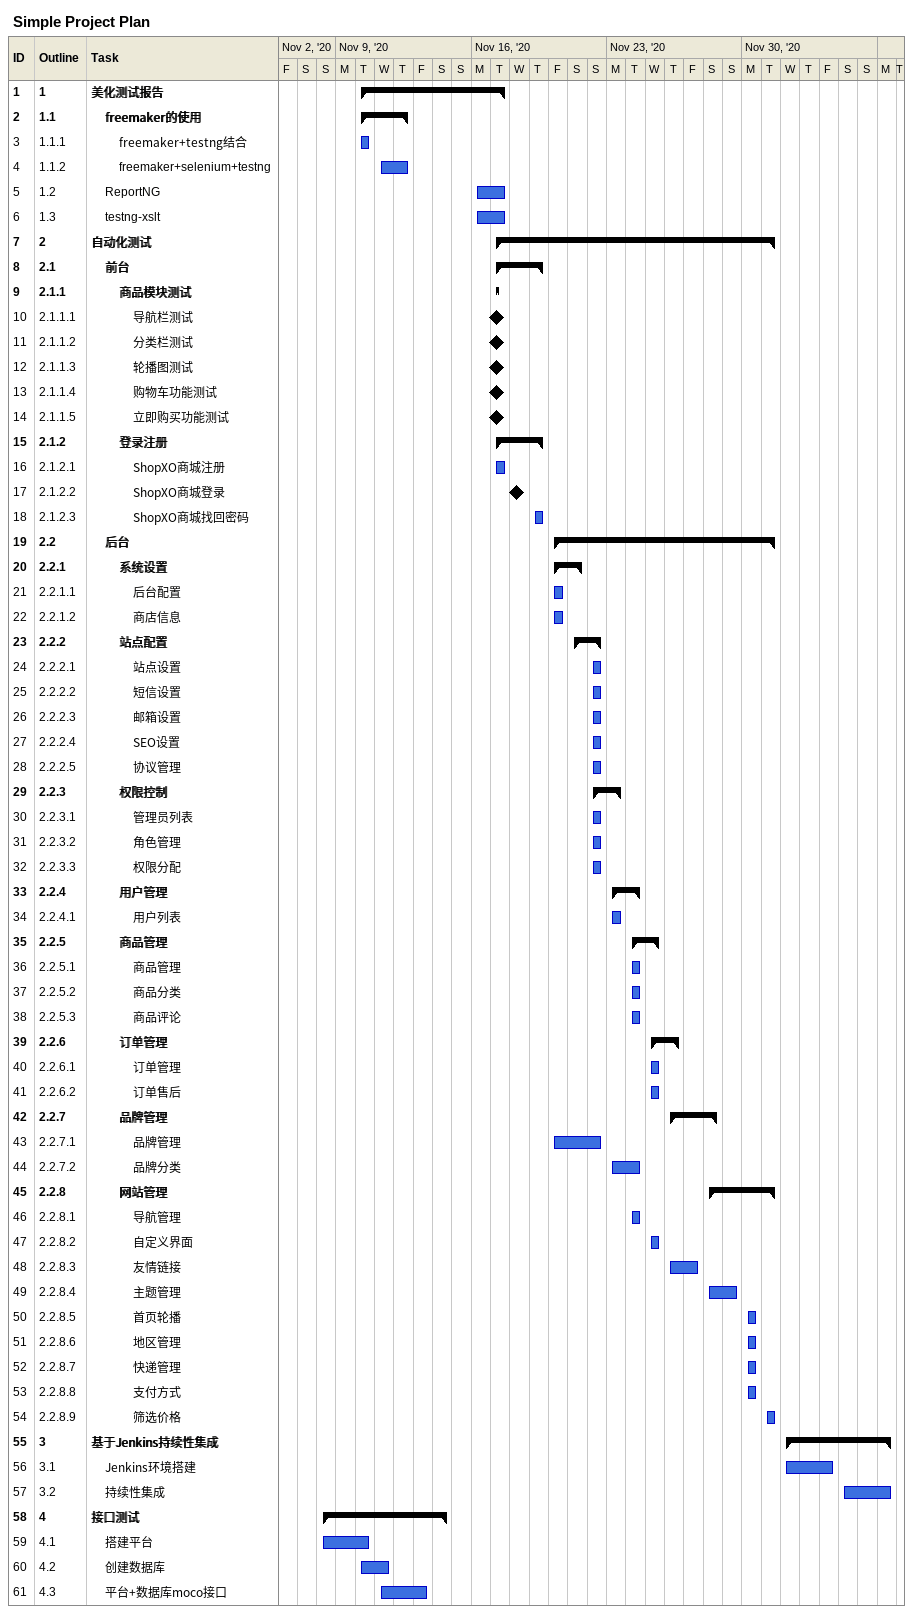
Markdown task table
Simple Project Plan

| ID | WBS | Task | Start | Finish |
|---|---|---|---|---|
| 1 | 1 | **美化测试报告** | 2020-11-10 | 2020-11-17 |
| 2 | 1.1 | **freemaker的使用** | 2020-11-10 | 2020-11-12 |
| 3 | 1.1.1 | freemaker+testng结合 | 2020-11-10 | 2020-11-10 |
| 4 | 1.1.2 | freemaker+selenium+testng | 2020-11-11 | 2020-11-12 |
| 5 | 1.2 | ReportNG | 2020-11-16 | 2020-11-17 |
| 6 | 1.3 | testng-xslt | 2020-11-16 | 2020-11-17 |
| 7 | 2 | **自动化测试** | 2020-11-17 | 2020-12-01 |
| 8 | 2.1 | **前台** | 2020-11-17 | 2020-11-19 |
| 9 | 2.1.1 | **商品模块测试** | 2020-11-17 | 2020-11-17 |
| 10 | 2.1.1.1 | 导航栏测试 (milestone) | 2020-11-17 | 2020-11-17 |
| 11 | 2.1.1.2 | 分类栏测试 (milestone) | 2020-11-17 | 2020-11-17 |
| 12 | 2.1.1.3 | 轮播图测试 (milestone) | 2020-11-17 | 2020-11-17 |
| 13 | 2.1.1.4 | 购物车功能测试 (milestone) | 2020-11-17 | 2020-11-17 |
| 14 | 2.1.1.5 | 立即购买功能测试 (milestone) | 2020-11-17 | 2020-11-17 |
| 15 | 2.1.2 | **登录注册** | 2020-11-17 | 2020-11-19 |
| 16 | 2.1.2.1 | ShopXO商城注册 | 2020-11-17 | 2020-11-17 |
| 17 | 2.1.2.2 | ShopXO商城登录 (milestone) | 2020-11-18 | 2020-11-18 |
| 18 | 2.1.2.3 | ShopXO商城找回密码 | 2020-11-19 | 2020-11-19 |
| 19 | 2.2 | **后台** | 2020-11-20 | 2020-12-01 |
| 20 | 2.2.1 | **系统设置** | 2020-11-20 | 2020-11-21 |
| 21 | 2.2.1.1 | 后台配置 | 2020-11-20 | 2020-11-20 |
| 22 | 2.2.1.2 | 商店信息 | 2020-11-20 | 2020-11-20 |
| 23 | 2.2.2 | **站点配置** | 2020-11-21 | 2020-11-22 |
| 24 | 2.2.2.1 | 站点设置 | 2020-11-22 | 2020-11-22 |
| 25 | 2.2.2.2 | 短信设置 | 2020-11-22 | 2020-11-22 |
| 26 | 2.2.2.3 | 邮箱设置 | 2020-11-22 | 2020-11-22 |
| 27 | 2.2.2.4 | SEO设置 | 2020-11-22 | 2020-11-22 |
| 28 | 2.2.2.5 | 协议管理 | 2020-11-22 | 2020-11-22 |
| 29 | 2.2.3 | **权限控制** | 2020-11-22 | 2020-11-23 |
| 30 | 2.2.3.1 | 管理员列表 | 2020-11-22 | 2020-11-22 |
| 31 | 2.2.3.2 | 角色管理 | 2020-11-22 | 2020-11-22 |
| 32 | 2.2.3.3 | 权限分配 | 2020-11-22 | 2020-11-22 |
| 33 | 2.2.4 | **用户管理** | 2020-11-23 | 2020-11-24 |
| 34 | 2.2.4.1 | 用户列表 | 2020-11-23 | 2020-11-23 |
| 35 | 2.2.5 | **商品管理** | 2020-11-24 | 2020-11-25 |
| 36 | 2.2.5.1 | 商品管理 | 2020-11-24 | 2020-11-24 |
| 37 | 2.2.5.2 | 商品分类 | 2020-11-24 | 2020-11-24 |
| 38 | 2.2.5.3 | 商品评论 | 2020-11-24 | 2020-11-24 |
| 39 | 2.2.6 | **订单管理** | 2020-11-25 | 2020-11-26 |
| 40 | 2.2.6.1 | 订单管理 | 2020-11-25 | 2020-11-25 |
| 41 | 2.2.6.2 | 订单售后 | 2020-11-25 | 2020-11-25 |
| 42 | 2.2.7 | **品牌管理** | 2020-11-26 | 2020-11-28 |
| 43 | 2.2.7.1 | 品牌管理 | 2020-11-20 | 2020-11-22 |
| 44 | 2.2.7.2 | 品牌分类 | 2020-11-23 | 2020-11-24 |
| 45 | 2.2.8 | **网站管理** | 2020-11-28 | 2020-12-01 |
| 46 | 2.2.8.1 | 导航管理 | 2020-11-24 | 2020-11-24 |
| 47 | 2.2.8.2 | 自定义界面 | 2020-11-25 | 2020-11-25 |
| 48 | 2.2.8.3 | 友情链接 | 2020-11-26 | 2020-11-27 |
| 49 | 2.2.8.4 | 主题管理 | 2020-11-28 | 2020-11-29 |
| 50 | 2.2.8.5 | 首页轮播 | 2020-11-30 | 2020-11-30 |
| 51 | 2.2.8.6 | 地区管理 | 2020-11-30 | 2020-11-30 |
| 52 | 2.2.8.7 | 快递管理 | 2020-11-30 | 2020-11-30 |
| 53 | 2.2.8.8 | 支付方式 | 2020-11-30 | 2020-11-30 |
| 54 | 2.2.8.9 | 筛选价格 | 2020-12-01 | 2020-12-01 |
| 55 | 3 | **基于Jenkins持续性集成** | 2020-12-02 | 2020-12-07 |
| 56 | 3.1 | Jenkins环境搭建 | 2020-12-02 | 2020-12-04 |
| 57 | 3.2 | 持续性集成 | 2020-12-05 | 2020-12-07 |
| 58 | 4 | **接口测试** | 2020-11-08 | 2020-11-14 |
| 59 | 4.1 | 搭建平台 | 2020-11-08 | 2020-11-10 |
| 60 | 4.2 | 创建数据库 | 2020-11-10 | 2020-11-11 |
| 61 | 4.3 | 平台+数据库moco接口 | 2020-11-11 | 2020-11-13 |
